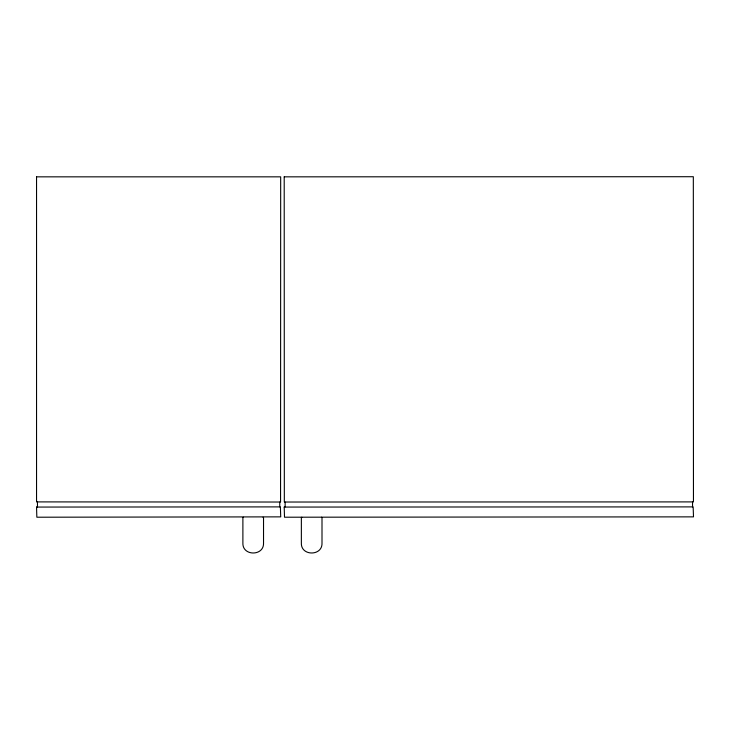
<?xml version="1.0" encoding="UTF-8"?>
<svg xmlns="http://www.w3.org/2000/svg" width="730" height="730" viewBox="0 0 730 730"><rect width="100%" height="100%" fill="white"/><g stroke="black" fill="none" stroke-linecap="round" stroke-linejoin="round"><path stroke-width="1.09" d="M243.373 517.214L242.889 517.689L242.889 543.01C242.287 556.306 264.132 556.306 263.53 543.01L263.53 517.689L263.046 517.214M301.846 517.214L301.362 517.689L301.362 543.01C300.76 556.306 322.605 556.306 322.003 543.01L322.003 517.689L321.519 517.214M37.467 502.076L37.467 506.894M285.129 502.076L285.129 506.894M279.763 506.894L279.763 502.076M692.533 506.894L692.533 502.076M36.546 176.843L36.546 501.902L280.557 502.03L280.676 176.843L36.546 176.843M36.546 507.067L36.847 517.214L280.721 516.867L280.384 506.894L36.546 507.067M284.207 176.843L284.335 502.03L693.454 501.902L693.327 176.715L284.207 176.843M284.207 507.067L284.508 517.214L693.5 516.867L693.153 506.894L284.207 507.067"/></g></svg>
